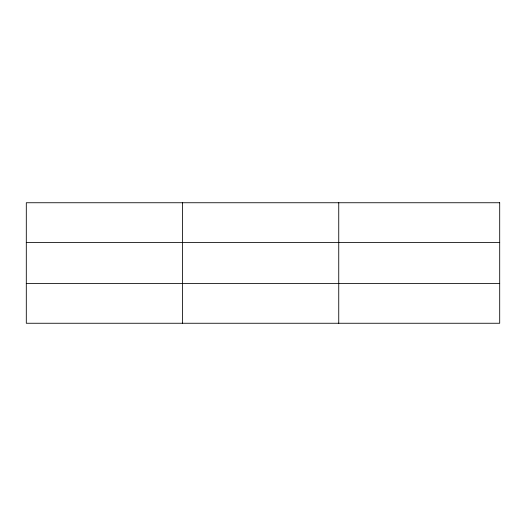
<?xml version="1.0" encoding="UTF-8"?>
<svg xmlns="http://www.w3.org/2000/svg" width="526" height="526" viewBox="0 0 526 526"><rect width="100%" height="100%" fill="white"/><g stroke="black" fill="none" stroke-linecap="round" stroke-linejoin="round"><path stroke-width="0.79" d="M182.522 323.253L182.522 202.747M338.744 323.253L338.744 202.747M26.3 242.512L499.7 242.512M26.3 283.488L499.7 283.488M499.7 202.747L499.7 323.253L26.3 323.253L26.3 202.747L499.7 202.747"/></g></svg>
